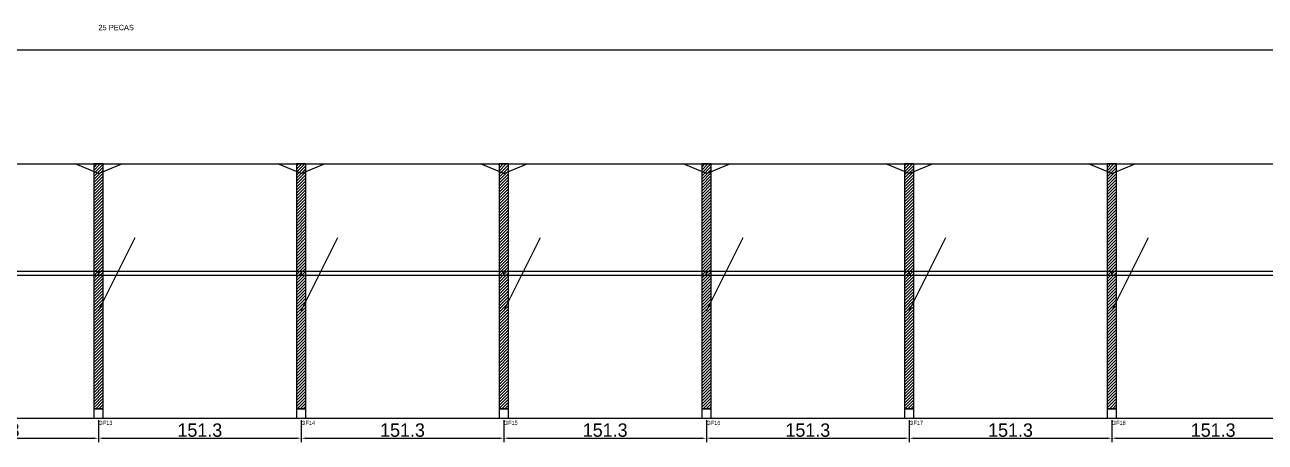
# Model space of a CAD drawing. Header units: metres. Extents: x -30 to 3721, y -25 to 308.
# Drawn here: x 1790 to 2716, y -25 to 287 of the extents above; entities that cross this region are included whole.
import ezdxf

# ---------------------------------------------------------------- set-up
doc = ezdxf.new("R2010")
doc.units = ezdxf.units.M
for name, color, linetype in [('BARRA_ANCORAGEM', 1, 'Continuous'), ('COTA', 241, 'Continuous'), ('GARFOS OK', 3, 'Continuous'), ('NOME DA VIGA', 6, 'Continuous'), ('SARR_7x7', 40, 'Continuous'), ('TIRAS REESCORAMENTO', 252, 'Continuous'), ('VIGAS', 3, 'Continuous')]:
    doc.layers.add(name, color=color, linetype=linetype)
doc.dimstyles.new('EZ DXF', dxfattribs={"dimtxt": 10, "dimasz": 3.5, "dimexe": 3, "dimexo": 1.5, "dimgap": 1, "dimtad": 1, "dimdec": 1, "dimdsep": 46, "dimcen": 2.5, "dimazin": 3, "dimtfac": 1, "dimtmove": 0, "dimatfit": 3})

msp = doc.modelspace()

# ---------------------------------------------------------------- hatches: boundary and pattern name
at = {"layer": 'COTA'}
h = msp.add_hatch(dxfattribs=at)
h.set_pattern_fill('ANSI31', scale=0.5)
h.paths.add_polyline_path([(1841.77, 0), (1848.77, 0), (1848.77, 183), (1841.77, 183)])
h = msp.add_hatch(dxfattribs=at)
h.set_pattern_fill('ANSI31', scale=0.5)
h.paths.add_polyline_path([(1993.05, 0), (2000.05, 0), (2000.05, 183), (1993.05, 183)])
h = msp.add_hatch(dxfattribs=at)
h.set_pattern_fill('ANSI31', scale=0.5)
h.paths.add_polyline_path([(2144.32, 0), (2151.32, 0), (2151.32, 183), (2144.32, 183)])
h = msp.add_hatch(dxfattribs=at)
h.set_pattern_fill('ANSI31', scale=0.5)
h.paths.add_polyline_path([(2295.59, 0), (2302.59, 0), (2302.59, 183), (2295.59, 183)])
h = msp.add_hatch(dxfattribs=at)
h.set_pattern_fill('ANSI31', scale=0.5)
h.paths.add_polyline_path([(2446.87, 0), (2453.87, 0), (2453.87, 183), (2446.87, 183)])
h = msp.add_hatch(dxfattribs=at)
h.set_pattern_fill('ANSI31', scale=0.5)
h.paths.add_polyline_path([(2598.14, 0), (2605.14, 0), (2605.14, 183), (2598.14, 183)])

# ---------------------------------------------------------------- linework, layer by layer
at = {"layer": 'BARRA_ANCORAGEM'}
for p, q in [((1845.27, 73.2), (1872.72, 128.1)), ((1996.55, 73.2), (2024, 128.1)), ((2147.82, 73.2), (2175.27, 128.1)), ((2299.09, 73.2), (2326.54, 128.1)), ((2450.37, 73.2), (2477.82, 128.1)), ((2601.64, 73.2), (2629.09, 128.1))]:
    msp.add_line(p, q, dxfattribs=at)
at = {"layer": 'GARFOS OK'}
for p, q in [((1845.27, 176), (1827.77, 183)), ((1827.77, 183), (1862.77, 183)), ((1845.27, 176), (1862.77, 183)), ((1996.55, 176), (1979.05, 183)), ((1979.05, 183), (2014.05, 183)), ((1996.55, 176), (2014.05, 183)), ((2147.82, 176), (2130.32, 183)), ((2130.32, 183), (2165.32, 183)), ((2147.82, 176), (2165.32, 183)), ((2299.09, 176), (2281.59, 183)), ((2281.59, 183), (2316.59, 183)), ((2299.09, 176), (2316.59, 183)), ((2450.37, 176), (2432.87, 183)), ((2432.87, 183), (2467.87, 183)), ((2450.37, 176), (2467.87, 183)), ((2601.64, 176), (2584.14, 183)), ((2584.14, 183), (2619.14, 183)), ((2601.64, 176), (2619.14, 183))]:
    msp.add_line(p, q, dxfattribs=at)
at = {"layer": 'GARFOS OK', "linetype": 'CONTINUOUS'}
msp.add_line((-30, -7), (3720.55, -7), dxfattribs=at)
at = {"layer": 'GARFOS OK'}
for points in [[(1841.77, 0), (1848.77, 0), (1848.77, 183), (1841.77, 183), (1841.77, 0)], [(1993.05, 0), (2000.05, 0), (2000.05, 183), (1993.05, 183), (1993.05, 0)], [(2144.32, 0), (2151.32, 0), (2151.32, 183), (2144.32, 183), (2144.32, 0)], [(2295.59, 0), (2302.59, 0), (2302.59, 183), (2295.59, 183), (2295.59, 0)], [(2446.87, 0), (2453.87, 0), (2453.87, 183), (2446.87, 183), (2446.87, 0)], [(2598.14, 0), (2605.14, 0), (2605.14, 183), (2598.14, 183), (2598.14, 0)]]:
    msp.add_lwpolyline(points, dxfattribs=at)
at = {"layer": 'SARR_7x7'}
for points in [[(1841.77, -7), (1848.77, -7), (1848.77, 0), (1841.77, 0), (1841.77, -7)], [(1993.05, -7), (2000.05, -7), (2000.05, 0), (1993.05, 0), (1993.05, -7)], [(2144.32, -7), (2151.32, -7), (2151.32, 0), (2144.32, 0), (2144.32, -7)], [(2295.59, -7), (2302.59, -7), (2302.59, 0), (2295.59, 0), (2295.59, -7)], [(2446.87, -7), (2453.87, -7), (2453.87, 0), (2446.87, 0), (2446.87, -7)], [(2598.14, -7), (2605.14, -7), (2605.14, 0), (2598.14, 0), (2598.14, -7)]]:
    msp.add_lwpolyline(points, dxfattribs=at)
at = {"layer": 'TIRAS REESCORAMENTO'}
for points in [[(1694, 100), (1845.27, 100), (1845.27, 102.5), (1694, 102.5), (1694, 100)], [(1845.27, 100), (1996.55, 100), (1996.55, 102.5), (1845.27, 102.5), (1845.27, 100)], [(1996.55, 100), (2147.82, 100), (2147.82, 102.5), (1996.55, 102.5), (1996.55, 100)], [(2147.82, 100), (2299.09, 100), (2299.09, 102.5), (2147.82, 102.5), (2147.82, 100)], [(2299.09, 100), (2450.37, 100), (2450.37, 102.5), (2299.09, 102.5), (2299.09, 100)], [(2450.37, 100), (2601.64, 100), (2601.64, 102.5), (2450.37, 102.5), (2450.37, 100)], [(2601.64, 100), (2752.91, 100), (2752.91, 102.5), (2601.64, 102.5), (2601.64, 100)]]:
    msp.add_lwpolyline(points, dxfattribs=at)
at = {"layer": 'VIGAS'}
msp.add_lwpolyline([(0, 183), (3690.55, 183), (3690.55, 268), (0, 268), (0, 183)], dxfattribs=at)

# ---------------------------------------------------------------- texts
at = {"layer": 'NOME DA VIGA'}
for s, height, p in [('25 PECAS', 4, (1845.27, 283)), ('GF13', 3, (1845.27, -12)), ('GF14', 3, (1996.55, -12)), ('GF15', 3, (2147.82, -12)), ('GF16', 3, (2299.09, -12)), ('GF17', 3, (2450.37, -12)), ('GF18', 3, (2601.64, -12))]:
    msp.add_text(s, height=height, dxfattribs=at).set_placement(p)

# ---------------------------------------------------------------- dimensions: what is measured, and where the dimension line sits
at = {"layer": 'COTA'}
for base, p1, p2 in [((1694, -22), (1694, -7), (1845.27, -7)), ((1845.27, -22), (1845.27, -7), (1996.55, -7)), ((1996.55, -22), (1996.55, -7), (2147.82, -7)), ((2147.82, -22), (2147.82, -7), (2299.09, -7)), ((2299.09, -22), (2299.09, -7), (2450.37, -7)), ((2450.37, -22), (2450.37, -7), (2601.64, -7)), ((2601.64, -22), (2601.64, -7), (2752.91, -7))]:
    msp.add_linear_dim(base=base, p1=p1, p2=p2, dimstyle='EZ DXF', dxfattribs=at).render()

doc.saveas('drawing.dxf')
